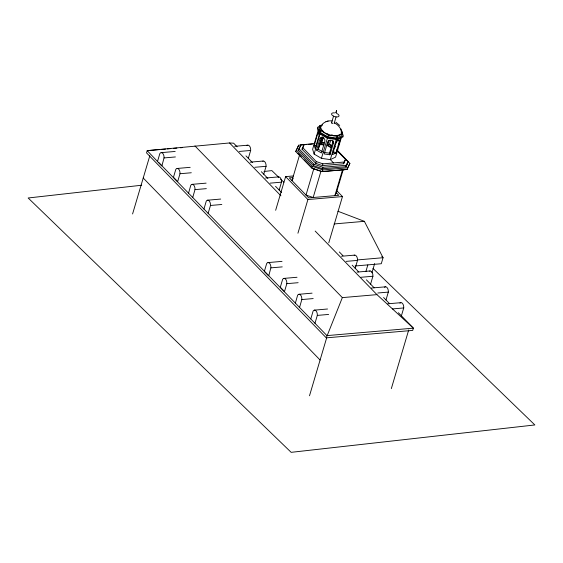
<?xml version="1.0" encoding="UTF-8"?>
<svg xmlns="http://www.w3.org/2000/svg" width="563" height="563" viewBox="0 0 563 563"><rect width="100%" height="100%" fill="white"/><g stroke="black" fill="none" stroke-linecap="round" stroke-linejoin="round"><path stroke-width="0.84" d="M341.347 133.466C341.818 128.92 338.405 124.944 334.57 122.98M329.988 154.783L333.465 143.065C333.936 139.884 328.51 139.497 327.645 142.235L324.175 153.952L329.988 154.783L329.496 153.185L332.965 141.461L332.902 140.3M340.305 139.448L340.418 138.758M336.688 140.694L332.494 154.642L335.921 153.009L339.39 141.292L339.355 139.962L337.87 140.173L335.963 142.925M319.249 145.303L320.762 144.585L322.557 136.95M132.579 213.961L149.8 155.817M161.701 165.803L157.499 161.49L159.836 153.608A4.328 2.449 85.1 0 1 162.665 153.298A4.328 2.449 85.1 0 1 164.03 157.929L161.919 165.789M179.998 173.735L177.662 181.61L173.467 177.289L175.797 169.414A4.328 2.449 85.1 0 1 178.633 169.104A4.328 2.449 85.1 0 1 179.998 173.735L191.3 172.757M188.535 193.172L190.787 185.304A4.328 2.449 85.1 0 1 193.616 184.995A4.328 2.449 85.1 0 1 194.988 189.625L192.729 197.493M203.94 209.028L206.269 201.153A4.328 2.449 85.1 0 1 209.105 200.836A4.328 2.449 85.1 0 1 210.471 205.467L208.134 213.349M248.339 158.337L250.669 150.462A4.328 2.449 85.1 0 0 249.529 146.084A4.328 2.449 85.1 0 0 246.868 145.655M263.744 174.192L266.081 166.31A4.328 2.449 85.1 0 0 262.731 161.18M279.149 190.041L281.486 182.166A4.328 2.449 85.1 0 0 278.136 177.035M275.652 210.288L285.624 176.62L293.4 175.945M336.843 149.955L349.89 163.39L347.118 169.477L322.36 171.609L311.691 167.957L295.751 151.56L298.657 145.205L306.399 144.536M298.657 145.205L295.751 151.56M347.674 163.073L345.781 166.739L322.479 168.745L313.492 165.663L298.467 150.208L300.931 144.811L314.851 143.607M300.931 144.811L298.467 150.208M268.537 275.743L264.343 271.422L266.672 263.547A4.328 2.449 85.1 0 1 269.501 263.231A4.328 2.449 85.1 0 1 270.873 267.861L268.755 275.722M299.544 155.071L291.979 180.624L293.182 178.288M337.089 150.743L345.506 159.406L343.641 163.77L322.395 165.599L315.759 163.326L302.014 149.188L304.02 144.557L303.499 146.31M318.271 130.201L312.62 149.279L314.105 154.065L321.438 158.344L330.319 159.618L335.555 157.133L341.452 137.224M322.529 124.5L319.538 125.922L318.996 127.745L320.481 132.53L327.814 136.816L336.695 138.083L341.931 135.599L342.473 133.776L340.988 128.99M314.21 145.43L317.68 133.713C318.94 130.651 319.397 135.803 318.651 136.844L315.181 148.562L314.21 145.43L316.441 145.747M314.105 154.065L321.023 130.707L319.538 125.922M316.603 150.138L320.073 138.421C321.459 135.458 325.752 138.681 324.872 141.222L321.403 152.939L316.603 150.138L318.355 149.308L322.078 137.062M311.691 167.957L312.184 166.289L296.244 149.892M318.405 148.153L321.628 137.266M313.492 165.663L313.929 164.199L298.904 148.738M319.488 144.67L320.854 144.015L322.838 137.323M313.816 168.689L306.005 195.058L313.169 197.514L320.98 171.145M323.38 137.344L321.403 144.044L323.894 144.402M315.759 163.326L316.279 161.574L302.535 147.429M297.933 233.216L307.905 199.548L285.624 176.62M331.635 122.6L333.563 116.091M321.438 158.344L327.335 138.442M327.814 136.816L328.356 134.993L321.023 130.707M327.216 144.874L328.454 140.687M331.171 147.119L327.743 145.113L329.228 140.096M336.069 116.949L334.14 123.459A1.33 0.626 16.5 0 1 334.028 123.586M286.834 283.668L284.498 291.55L280.304 287.229L282.64 279.354A4.328 2.449 85.1 0 1 285.469 279.037A4.328 2.449 85.1 0 1 286.834 283.668L298.137 282.696M322.395 165.599L322.916 163.847L344.162 162.017L345.506 159.406M327.743 145.113L329.496 144.283L330.734 140.096M322.479 168.745L322.916 167.281L346.217 165.269L348.103 161.602L337.223 150.405M322.36 171.609L322.852 169.942L347.617 167.809L349.89 163.39M330.038 153.206L330.784 150.694M336.217 139.708L330.319 159.618L333.542 162.932M336.695 138.083L337.237 136.26L342.473 133.776M334.704 148.02L335.196 146.352M317.377 128.061L319.038 133.431L327.258 138.231L337.216 139.652L337.455 138.857L343.317 136.07L341.657 130.707M336.934 150.961L337.673 148.449M338.666 145.099L340.158 140.074M295.371 303.112L297.623 295.237A4.328 2.449 85.1 0 1 300.459 294.928A4.328 2.449 85.1 0 1 301.824 299.558L299.565 307.426M343.641 163.77L344.162 162.017M342.445 170.096L334.879 195.642L336.343 192.799L343.184 169.723M345.781 166.739L346.217 165.269M348.103 161.602L346.041 166.937M347.118 169.477L347.617 167.809M328.757 242.864L342.473 196.564L336.449 190.371M310.776 318.968L313.112 311.086A4.328 2.449 85.1 0 1 315.942 310.776A4.328 2.449 85.1 0 1 317.307 315.407L314.97 323.282M326.287 337.849L342.346 297.616L376.95 294.632L413.376 328.159L412.707 330.404L326.287 337.849L146.535 152.89L147.203 150.645L229.549 142.953L233.624 143.192L237.129 146.802M309.502 395.775L326.667 337.814M355.176 268.269L357.512 260.395A4.328 2.449 85.1 0 0 354.162 255.264M365.851 271.619L367.836 264.92M371.932 272.781L374.662 263.561M370.581 284.125L372.917 276.25A4.328 2.449 85.1 0 0 369.567 271.12M385.986 299.98L388.322 292.098A4.328 2.449 85.1 0 0 387.182 287.721A4.328 2.449 85.1 0 0 384.522 287.299M401.398 315.829L403.727 307.954A4.328 2.449 85.1 0 0 402.587 303.577A4.328 2.449 85.1 0 0 399.927 303.147M391.334 388.611L408.71 329.953M302.014 149.188L303.126 147.027M322.346 124.184C324.865 121.601 328.616 120.383 332.177 120.946M334.83 153.157L336.069 152.249M322.493 124.923L320.565 127.062C322.451 134.761 334.591 137.97 341.037 134.071L341.657 132.861L341.565 131.453M321.276 125.528L317.609 127.266L319.277 132.636L327.49 137.435L337.455 138.857M320.073 138.421L321.825 137.583M337.216 139.652L343.085 136.865M325.928 121.707L326.871 121.411M327.349 121.263L328.138 121.024M141.7 185.227L28.15 197.986L291.155 452.335L534.85 424.952L373.002 268.431M263.984 171.49L271.845 170.603L278.798 177.331M159.42 149.589L147.203 150.645L157.499 161.49M161.166 149.441L165.536 149.068M167.281 148.913L170.772 148.611M173.39 148.386L176.881 148.09M180.371 147.787L182.116 147.633M161.173 152.65L175.177 151.447M234.687 146.317L247.811 145.184M322.099 143.002L323.718 142.861M308.116 144.388L312.416 144.022M164.03 157.929L175.41 156.95M239.296 151.44L250.669 150.462M177.141 168.457L190.181 167.331M250.176 162.158L263.224 161.032M254.772 167.288L266.081 166.31M344.929 169.611L321.628 171.616L312.641 168.541L304.224 159.885M192.131 184.347L206.107 183.144M265.525 178.021L278.629 176.888M292.725 177.584L289.312 177.88L308.763 197.894L338.785 195.305L336.343 192.799M194.988 189.625L206.347 188.647M270.127 183.144L281.486 182.166M207.613 200.196L220.703 199.063M210.471 205.467L221.815 204.489M307.905 199.548L342.473 196.564M334.126 223.947L364.367 221.336L383.058 257.713L381.278 263.73L355.112 265.989M268.016 262.59L282.014 261.38M341.523 256.249L354.655 255.116M357.308 259.937L383.058 257.713L381.841 256.461M270.873 267.861L282.246 266.883M346.132 261.373L357.512 260.395M283.977 278.389L297.018 277.27M357.012 272.098L370.06 270.972M360.742 277.299L372.917 276.25M298.967 294.28L312.071 293.154M371.489 288.031L385.465 286.827M301.824 299.558L313.183 298.58M377.836 293.006L388.322 292.098M314.45 310.129L327.546 309.003M387.78 303.809L400.87 302.676M317.307 315.407L328.651 314.428M392.383 308.932L403.727 307.954M331.121 134.895L332.712 135.12M335.091 135.458L336.674 135.683M328.356 134.993L337.237 136.26M317.68 133.713L319.172 133.924M321.733 142.559L324.225 142.918M320.762 144.585L323.971 145.043M323.676 152.348L329.496 153.185M329.946 144.994L331.501 145.521M316.279 161.574L322.916 163.847M313.929 164.199L322.916 167.281M312.184 166.289L322.852 169.942M337.891 211.238L364.367 221.336M335.9 122.22L339.707 125.493M322.205 130.729L323.655 131.58M327.293 133.705L328.743 134.55M337.547 140.215L339.39 141.292M329.496 144.283L331.551 145.486M327.187 145.5L330.967 147.71M319.629 143.305L320.854 144.015M333.465 151.581L335.921 153.009M318.355 149.308L322.465 151.707M280.698 179.168L283.858 182.222M297.616 153.08L301.219 156.788M245.94 155.867L252.47 162.587M261.345 171.722L267.875 178.436M275.553 186.339L281.514 192.469M339.32 251.957L342.98 255.722M352.178 265.187L358.715 271.915M366.386 279.804L374.121 287.77M383.593 297.51L389.526 303.619M398.4 312.746L413.376 328.159L326.955 335.611L158.914 162.7M229.549 142.953L280.93 195.818M315.174 231.062L376.95 294.632M194.953 145.937L342.346 297.616M143.227 178.021L320.094 360.017M332.965 141.461L333.465 143.065M333.127 150.673L333.556 152.052M319.01 129.335L319.749 131.728M332.599 123.593A1.33 0.626 16.5 0 1 331.797 123.121M331.656 122.938A1.33 0.626 16.5 0 1 331.607 122.762M331.755 122.467A1.33 0.626 16.5 0 1 331.952 122.375M336.54 113.402A3.871 1.816 16.5 0 1 338.201 116.738A3.871 1.816 16.5 0 1 332.079 115.119A3.871 1.816 16.5 0 1 334.605 112.889M336.554 110.665L335.942 112.783L336.554 110.665"/></g></svg>
